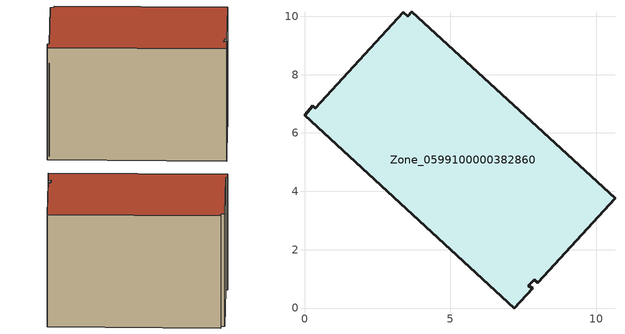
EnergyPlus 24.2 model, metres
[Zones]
Zone_0599100000382860
 floor ground (C_G): 7.88,0.98 7.66,0.76 7.81,0.68 7.19,0 0,6.6 0.29,6.92 0.37,6.85 3.38,10.13 3.54,10 3.67,10.15 10.64,3.76 7.99,0.87 z0
 wall outside (C_F): 0.29,6.92 0,6.6 7.19,0 7.81,0.68 7.66,0.76 7.88,0.98 7.99,0.87 10.64,3.76 3.67,10.15 3.54,10 3.38,10.13 0.37,6.85 0.29,6.92 z0:6.82
 roof outside (C_R): 7.88,0.98 7.99,0.87 10.64,3.76 3.67,10.15 3.54,10 3.38,10.13 0.37,6.85 0.29,6.92 0,6.6 7.19,0 7.81,0.68 7.66,0.76 z6.82
[BUILDING]
Pand.0599100000382860: North Axis=0; Terrain=City; Loads Convergence Tolerance Value=0.04; Temperature Convergence Tolerance Value=0.4; Solar Distribution=FullExterior; Maximum Number of Warmup Days=25; Minimum Number of Warmup Days=1
[Site:Location]
Rotterdam.The.Hague.AP_ZH_NLD Design_Conditions: Latitude=51.96; Longitude=4.45; Time Zone=1; Elevation=-4.5
[SITE:GROUNDTEMPERATURE:BUILDINGSURFACE]
18, 18, 18, 18, 18, 18, 18, 18, 18, 18, 18, 18
[MATERIAL] Thermal Absorptance=0.9; Solar Absorptance=0.7; Visible Absorptance=0.7
Name | Roughness | Thickness | Conductivity | Density | Specific Heat
G.TI.1992-2005 | MediumSmooth | 0.15 | 0.06 | 540 | 1210
F.TI.1992-2005 | Rough | 0.3 | 0.12 | 1920 | 840
R.TI.1992-2005 | MediumRough | 0.2 | 0.08 | 1500 | 1000
[CONSTRUCTION]
C_G: G.TI.1992-2005
C_F: F.TI.1992-2005
C_R: R.TI.1992-2005
[ZONE]
Zone_0599100000382860: Type=1; Multiplier=1; Ceiling Height=Autocalculate; Volume=Autocalculate; Floor Area=autocalculate; Part of Total Floor Area=Yes
[ZONEINFILTRATION:DESIGNFLOWRATE]
Infil_Zone_0599100000382860: Zone or ZoneList or Space or SpaceList=Zone_0599100000382860; Schedule=AlwaysOn; Design Flow Rate Calculation Method=Flow/Area; Flow Rate per Floor Area=0.0015; Constant Term Coefficient=1; Temperature Term Coefficient=0; Velocity Term Coefficient=0; Velocity Squared Term Coefficient=0
[HVACTEMPLATE:ZONE:IDEALLOADSAIRSYSTEM]
Zone_0599100000382860: Maximum Heating Supply Air Temperature=50; Minimum Cooling Supply Air Temperature=13; Maximum Heating Supply Air Humidity Ratio=0.0156; Minimum Cooling Supply Air Humidity Ratio=0.0077; Heating Limit=NoLimit; Cooling Limit=NoLimit; Dehumidification Control Type=ConstantSensibleHeatRatio; Cooling Sensible Heat Ratio=0.7; Dehumidification Setpoint=60; Humidification Control Type=None; Humidification Setpoint=30; Outdoor Air Method=None; Outdoor Air Flow Rate per Person=0.00944; Outdoor Air Flow Rate per Zone Floor Area=0; Outdoor Air Flow Rate per Zone=0; Demand Controlled Ventilation Type=None; Outdoor Air Economizer Type=NoEconomizer; Heat Recovery Type=None; Sensible Heat Recovery Effectiveness=0.7; Latent Heat Recovery Effectiveness=0.65
[ZONECONTROL:THERMOSTAT]
ThermostatControl_Zone_0599100000382860: Zone or ZoneList=Zone_0599100000382860; Control Type Schedule=DualSetpointControlType; Control 1=Thermostat_Zone_0599100000382860; Temperature Difference Between Cutout And Setpoint=0
[THERMOSTATSETPOINT:DUALSETPOINT]
Thermostat_Zone_0599100000382860: Heating Setpoint Temperature Schedule=HeatingSetpoint_Zone_0599100000382860; Cooling Setpoint Temperature Schedule=CoolingSetpoint_Zone_0599100000382860
[SCHEDULE:COMPACT]
HeatingSetpoint_Zone_0599100000382860: Through: 12/31, For: AllDays, Until: 24:00, 21
CoolingSetpoint_Zone_0599100000382860: Through: 12/31, For: AllDays, Until: 24:00, 24
DualSetpointControlType: Through: 12/31, For: AllDays, Until: 24:00, 4
AlwaysOn: Through: 12/31, For: AllDays, Until: 24:00, 1
